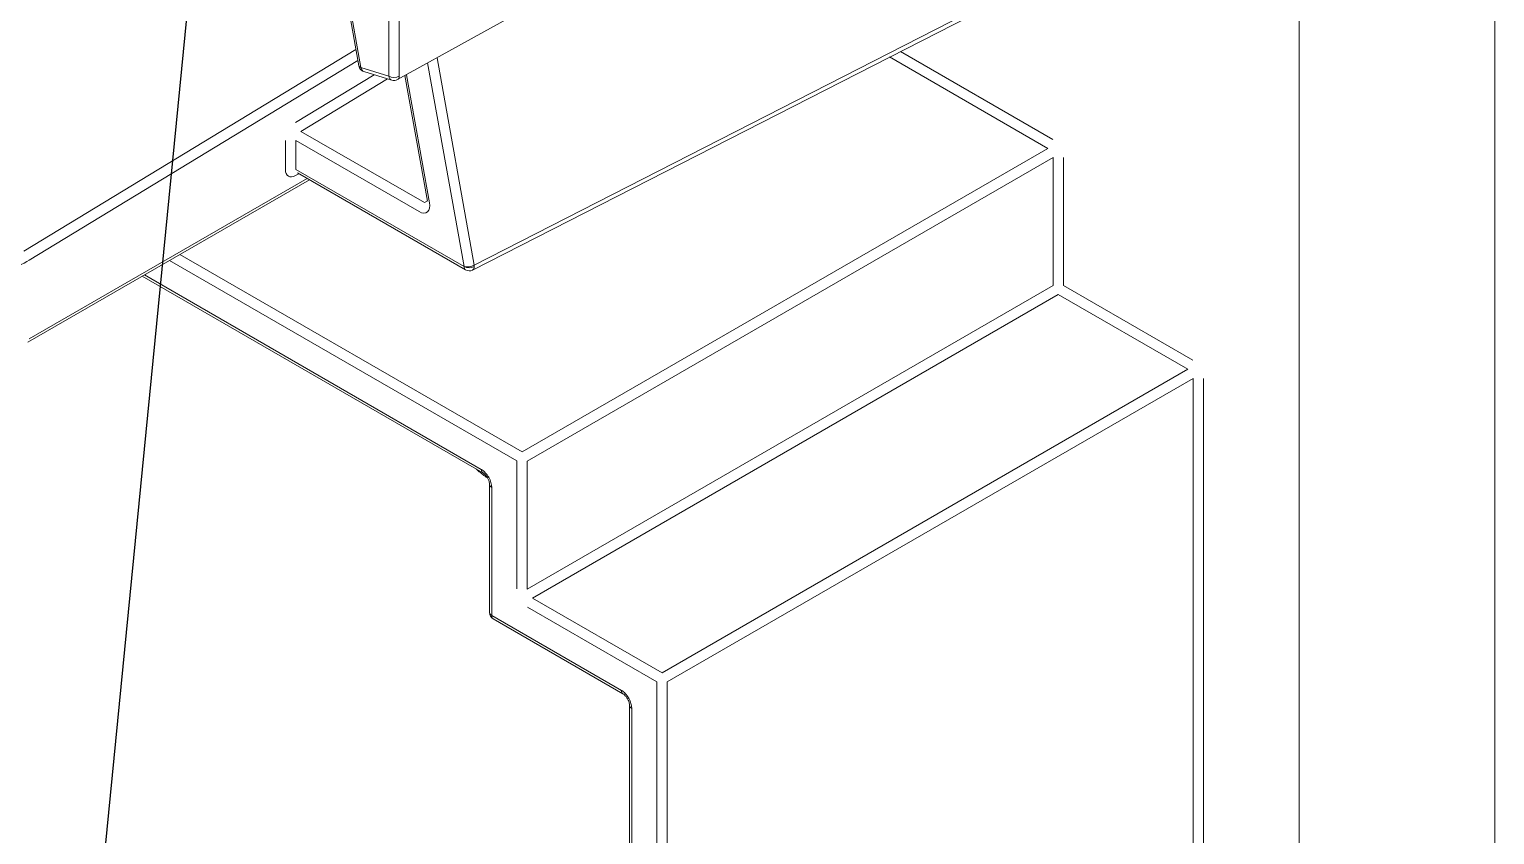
# Model space of a CAD drawing. Extents: x 0 to 11.3, y -6 to 0.
# Drawn here: x 5.117 to 6.108, y -2.654 to -2.109 of the extents above; entities that cross this region are included whole.
import ezdxf

# ---------------------------------------------------------------- set-up
doc = ezdxf.new("R2010")
doc.units = 0
doc.header["$LTSCALE"] = 0.5
doc.header["$MEASUREMENT"] = 0
doc.layers.get('0').update_dxf_attribs({"color": 255, "linetype": 'CONTINUOUS'})
doc.layers.add('End Cap', color=92, linetype='CONTINUOUS')
doc.layers.add('FAB DWG', color=221, linetype='CONTINUOUS')
doc.styles.add('ROM2', font='romans.shx', dxfattribs={"width": 0.85, "height": 1.5})
doc.dimstyles.new('LAYOUT_OVERALL-2020', dxfattribs={"dimtxt": 1.5, "dimasz": 1.5, "dimexe": 0.125, "dimexo": 0.125, "dimgap": 0.06, "dimtad": 0, "dimtih": 1, "dimtoh": 1, "dimdec": 4, "dimzin": 7, "dimdsep": 46, "dimlunit": 4, "dimtxsty": 'ROM2', "dimblk1": 'OPEN90', "dimcen": 0, "dimclrd": 256, "dimclre": 256, "dimclrt": 6, "dimadec": 0, "dimazin": 2, "dimtp": 0.1, "dimtm": 0.1, "dimtfac": 0.71, "dimtdec": 4, "dimtofl": 0, "dimtmove": 0, "dimatfit": 3, "dimfxl": 1, "dimfrac": 2, "dimtolj": 1, "dimtzin": 7, "dimlwd": -1, "dimlwe": -1, "dimarcsym": 1})

# ---------------------------------------------------------------- blocks, each defined once
blk = doc.blocks.new('_Open90')
at = {"color": 0, "linetype": 'ByBlock', "lineweight": -2}
for p, q in [((-0.5, 0.5), (0, 0)), ((0, 0), (-1, 0)), ((0, 0), (-0.5, -0.5))]:
    blk.add_line(p, q, dxfattribs=at)

msp = doc.modelspace()

# ---------------------------------------------------------------- linework, layer by layer
at = {"layer": 'End Cap', "lineweight": 13, "transparency": 16777216, "extrusion": (1.11022e-16, 0.816497, 0.57735)}
for p, q in [((6.10832, -0.92782), (6.10832, -4.38565)), ((5.97609, -1.00416), (5.97609, -4.41708)), ((5.90319, -1.8455), (5.36612, -2.1434)), ((5.32955, -2.07594), (5.33995, -2.13405)), ((5.34133, -2.13521), (5.33093, -2.0771)), ((5.36016, -2.08619), (5.36016, -2.14107)), ((5.36714, -2.14112), (5.36714, -2.08625)), ((5.41688, -2.27224), (5.77506, -2.0891)), ((5.77603, -2.08583), (5.41795, -2.26891)), ((5.33795, -2.12291), (5.11333, -2.25939)), ((5.11696, -2.26546), (5.33929, -2.13037)), ((5.41795, -2.26891), (5.39283, -2.12858)), ((5.69887, -2.12806), (5.80604, -2.18993)), ((5.80948, -2.18386), (5.70627, -2.12427)), ((5.35021, -2.14007), (5.29709, -2.17234)), ((5.36016, -2.14107), (5.34133, -2.13521)), ((5.34338, -2.13794), (5.36221, -2.1438)), ((5.38629, -2.22552), (5.3711, -2.14064)), ((5.38768, -2.22668), (5.37217, -2.14005)), ((5.38642, -2.13214), (5.41106, -2.26983)), ((5.30072, -2.17841), (5.35921, -2.14287)), ((5.38423, -2.22663), (5.30072, -2.17841)), ((5.2902, -2.18448), (5.2902, -2.20413)), ((5.29727, -2.20413), (5.29727, -2.18448)), ((5.29727, -2.18448), (5.38079, -2.23269)), ((5.80604, -2.18993), (5.45029, -2.39532)), ((5.45383, -2.40144), (5.80957, -2.19605)), ((5.80957, -2.19605), (5.80957, -2.28264)), ((5.81655, -2.2827), (5.81655, -2.19611)), ((5.30498, -2.21027), (5.11696, -2.31882)), ((5.29709, -2.20832), (5.2994, -2.20705)), ((5.41106, -2.26983), (5.29727, -2.20413)), ((5.4121, -2.27212), (5.29831, -2.20642)), ((5.11593, -2.32111), (5.30644, -2.21112)), ((5.38625, -2.22532), (5.38423, -2.22663)), ((5.21186, -2.26572), (5.44685, -2.40139)), ((5.45029, -2.39532), (5.21884, -2.26169)), ((5.4238, -2.40943), (5.19338, -2.27639)), ((5.42276, -2.40714), (5.19484, -2.27555)), ((5.80957, -2.28264), (5.45383, -2.48803)), ((5.45736, -2.49416), (5.81311, -2.28877)), ((5.81311, -2.28877), (5.90076, -2.33937)), ((5.9042, -2.3333), (5.81655, -2.2827)), ((5.90076, -2.33937), (5.54501, -2.54476)), ((5.54855, -2.55088), (5.90429, -2.34549)), ((5.90429, -2.34549), (5.90429, -3.10592)), ((5.91127, -3.10597), (5.91127, -2.34554)), ((5.44685, -2.40139), (5.44685, -2.48798)), ((5.45383, -2.48803), (5.45383, -2.40144)), ((5.42776, -2.41242), (5.42697, -2.41288)), ((5.42837, -2.50393), (5.42837, -2.41734)), ((5.42983, -2.50597), (5.42983, -2.41938)), ((5.54501, -2.54476), (5.45736, -2.49416)), ((5.51748, -2.55657), (5.42983, -2.50597)), ((5.45392, -2.50022), (5.54157, -2.55083)), ((5.51851, -2.55886), (5.43087, -2.50826)), ((5.54157, -2.55083), (5.54157, -3.29029)), ((5.54855, -3.29034), (5.54855, -2.55088)), ((5.52248, -2.56185), (5.52168, -2.56231)), ((5.52308, -3.25061), (5.52308, -2.56678)), ((5.52455, -3.25265), (5.52455, -2.56882))]:
    msp.add_line(p, q, dxfattribs=at)
at = {"layer": 'End Cap', "lineweight": 13, "transparency": 16777216, "extrusion": (1.02435e-16, 2.22045e-16, -1)}
for centre, start, end in [((-5.34487, -2.13317), 287.28609, 349.85231), ((-5.3637, -2.13903), 240.9839, 287.28609)]:
    msp.add_arc(centre, 0.005, start, end, dxfattribs=at)
at = {"layer": 'End Cap', "lineweight": 13, "transparency": 16777216, "extrusion": (4.69235e-17, 2.22045e-16, -1)}
msp.add_arc((-5.4146, -2.26779), 0.005, 242.91987, 300, dxfattribs=at)
at = {"layer": 'End Cap', "lineweight": 13, "transparency": 16777216, "extrusion": (-8.5876e-18, 1.66533e-16, -1)}
msp.add_arc((-5.43337, -2.50393), 0.005, 300, 0, dxfattribs=at)
at = {"layer": 'End Cap', "lineweight": 13, "transparency": 16777216}
for centre, major_axis, ratio, start_param, end_param in [((5.34487, -2.13317), (-0.00492, -0.00088), 0.432923, 0, 0.695126), ((5.3637, -2.13903), (0.005, 0), 0.57735, -2.356194, -0.811578), ((5.3637, -2.13903), (0.00243, -0.00437), 0.558545, 0, 0.795232), ((5.4146, -2.26779), (0.005, 0), 0.57735, -2.356194, -0.818295), ((5.4146, -2.26779), (0.00228, -0.00445), 0.572963, 0, 0.814283), ((5.4146, -2.26779), (-0.00228, 0.00445), 0.572963, -2.32731, -2.100772), ((5.43337, -2.41734), (-0.005, 0), 0.57735, -0.000005, 0.785398), ((5.43337, -2.50393), (-0.005, 0), 0.57735, 0, 0.785398), ((5.52808, -2.56678), (-0.005, 0), 0.57735, -0.000005, 0.785398)]:
    msp.add_ellipse(centre, major_axis=major_axis, ratio=ratio, start_param=start_param, end_param=end_param, dxfattribs=at)
at = {"layer": 'End Cap', "lineweight": 13, "transparency": 16777216, "extrusion": (-3.00216e-17, 1.83754e-16, -1)}
msp.add_ellipse((5.34487, -2.13317), major_axis=(-0.00149, -0.00477), ratio=0.692275, start_param=0, end_param=0.927394, dxfattribs=at)
at = {"layer": 'End Cap', "lineweight": 13, "transparency": 16777216, "extrusion": (-3.54532e-16, 1.68467e-16, -1)}
msp.add_ellipse((5.3637, -2.13903), major_axis=(-0.00149, -0.00477), ratio=0.692275, start_param=0, end_param=0.927394, dxfattribs=at)
at = {"layer": 'End Cap', "lineweight": 13, "transparency": 16777216, "extrusion": (-1.29348e-16, 3.31074e-16, -1)}
msp.add_ellipse((5.29727, -2.20005), major_axis=(-0.005, -0.00866), ratio=0.57735, start_param=-0.759218, end_param=0.785398, dxfattribs=at)
at = {"layer": 'End Cap', "lineweight": 13, "transparency": 16777216, "extrusion": (1.02468e-18, 1.24122e-16, -1)}
msp.add_ellipse((5.38173, -2.22532), major_axis=(0.0039, -0.00796), ratio=0.594211, start_param=-1.122922, end_param=-0.158187, dxfattribs=at)
at = {"layer": 'End Cap', "lineweight": 13, "transparency": 16777216, "extrusion": (3.26256e-16, 2.11069e-16, -1)}
msp.add_ellipse((5.3812, -2.22578), major_axis=(0.00474, -0.00732), ratio=0.613354, start_param=-0.088945, end_param=0.87579, dxfattribs=at)
at = {"layer": 'End Cap', "lineweight": 13, "transparency": 16777216, "extrusion": (1.03544e-16, -2.63434e-16, -1)}
msp.add_ellipse((5.4146, -2.26779), major_axis=(-0.00492, -0.00088), ratio=0.432923, start_param=-2.239742, end_param=-0.695126, dxfattribs=at)
at = {"layer": 'End Cap', "lineweight": 13, "transparency": 16777216, "extrusion": (6.66668e-17, 2.82004e-16, -1)}
msp.add_ellipse((5.4146, -2.26779), major_axis=(-0.0025, -0.00433), ratio=0.57735, start_param=0, end_param=0.785398, dxfattribs=at)
at = {"layer": 'End Cap', "lineweight": 13, "transparency": 16777216, "extrusion": (1.43223e-16, 2.90272e-16, -1)}
msp.add_ellipse((5.42317, -2.4144), major_axis=(0.00496, -0.00771), ratio=0.540375, start_param=-2.331832, end_param=-1.481211, dxfattribs=at)
at = {"layer": 'End Cap', "lineweight": 13, "transparency": 16777216, "extrusion": (-3.71854e-18, -6.19519e-17, -1)}
msp.add_ellipse((5.4263, -2.4051), major_axis=(-0.0025, -0.00433), ratio=0.57735, start_param=-0.000005, end_param=0.785398, dxfattribs=at)
at = {"layer": 'End Cap', "lineweight": 13, "transparency": 16777216, "extrusion": (1.21971e-16, 1.8761e-16, -1)}
msp.add_ellipse((5.42375, -2.4154), major_axis=(-0.00419, 0.00815), ratio=0.540375, start_param=1.481211, end_param=2.331832, dxfattribs=at)
at = {"layer": 'End Cap', "lineweight": 13, "transparency": 16777216, "extrusion": (-2.84726e-16, 2.28485e-16, -1)}
msp.add_ellipse((5.43337, -2.50393), major_axis=(-0.0025, -0.00433), ratio=0.57735, start_param=0, end_param=0.785398, dxfattribs=at)
at = {"layer": 'End Cap', "lineweight": 13, "transparency": 16777216, "extrusion": (2.19947e-16, 2.73647e-16, -1)}
msp.add_ellipse((5.51788, -2.56383), major_axis=(0.00496, -0.00771), ratio=0.540375, start_param=-2.331832, end_param=-1.481211, dxfattribs=at)
at = {"layer": 'End Cap', "lineweight": 13, "transparency": 16777216, "extrusion": (-1.88578e-16, 1.72974e-16, -1)}
msp.add_ellipse((5.52101, -2.55453), major_axis=(-0.0025, -0.00433), ratio=0.57735, start_param=-0.000005, end_param=0.785398, dxfattribs=at)
at = {"layer": 'End Cap', "lineweight": 13, "transparency": 16777216, "extrusion": (2.44657e-16, 3.1316e-16, -1)}
msp.add_ellipse((5.51846, -2.56484), major_axis=(-0.00419, 0.00815), ratio=0.540375, start_param=1.481211, end_param=2.331832, dxfattribs=at)
at = {"layer": 'End Cap', "lineweight": 13, "transparency": 16777216}
for points, knots in [([(4.97554, -2.26749), (4.9848, -2.27283), (4.99589, -2.27706), (5.00798, -2.27985), (5.02008, -2.28264), (5.03316, -2.28399), (5.04625, -2.2838), (5.05934, -2.28361), (5.07243, -2.28189), (5.08452, -2.27875), (5.09661, -2.27561), (5.10771, -2.27107), (5.11696, -2.26546)], [0, 0, 0, 0, 0.25, 0.25, 0.25, 0.5, 0.5, 0.5, 0.75, 0.75, 0.75, 1, 1, 1, 1]), ([(5.41945, -2.40692), (5.41983, -2.40727), (5.42123, -2.40855), (5.42373, -2.4106), (5.42586, -2.41212), (5.42694, -2.41284)], [-0.2496505, -0.2496505, -0.2496505, -0.2496505, -0.2235597, -0.1528628, -0.0813181, -0.0813181, -0.0813181, -0.0813181]), ([(5.42697, -2.41288), (5.42667, -2.41236), (5.42633, -2.41186), (5.42563, -2.41098), (5.42526, -2.41059), (5.42456, -2.40995), (5.42422, -2.40969), (5.42389, -2.40948), (5.42384, -2.40945), (5.4238, -2.40943)], [0, 0, 0, 0, 0.00178637, 0.00178637, 0.003525184, 0.003525184, 0.005213675, 0.005213675, 0.005489646, 0.005489646, 0.005489646, 0.005489646]), ([(5.42837, -2.41734), (5.42837, -2.41708), (5.42834, -2.41676), (5.42822, -2.41604), (5.42813, -2.41564), (5.42786, -2.41477), (5.42767, -2.41428), (5.4273, -2.41348), (5.42714, -2.41318), (5.42697, -2.41288)], [0, 0, 0, 0, 0.001417555, 0.001417555, 0.002836711, 0.002836711, 0.004455887, 0.004455887, 0.005496764, 0.005496764, 0.005496764, 0.005496764]), ([(5.52168, -2.56231), (5.52138, -2.56179), (5.52104, -2.56129), (5.52034, -2.56041), (5.51997, -2.56002), (5.51927, -2.55938), (5.51893, -2.55912), (5.5186, -2.55892), (5.51856, -2.55889), (5.51851, -2.55886)], [0, 0, 0, 0, 0.00178637, 0.00178637, 0.003525184, 0.003525184, 0.005213675, 0.005213675, 0.005489646, 0.005489646, 0.005489646, 0.005489646]), ([(5.52308, -2.56678), (5.52308, -2.56652), (5.52306, -2.56619), (5.52294, -2.56548), (5.52285, -2.56508), (5.52258, -2.5642), (5.52239, -2.56371), (5.52202, -2.56292), (5.52186, -2.56261), (5.52168, -2.56231)], [0, 0, 0, 0, 0.001417555, 0.001417555, 0.002836711, 0.002836711, 0.004455887, 0.004455887, 0.005496764, 0.005496764, 0.005496764, 0.005496764])]:
    msp.add_open_spline(points, degree=3, knots=knots, dxfattribs=at)

# ---------------------------------------------------------------- leaders
at = {"layer": 'FAB DWG', "ltscale": 0.5, "transparency": 16777216}
msp.add_leader([(5.25995, -1.72912), (4.89887, -5.39984)], dimstyle='LAYOUT_OVERALL-2020', override={"dimasz": 0.25, "dimgap": 0.06, "dimtad": 0}, dxfattribs=at)

doc.saveas('drawing.dxf')
